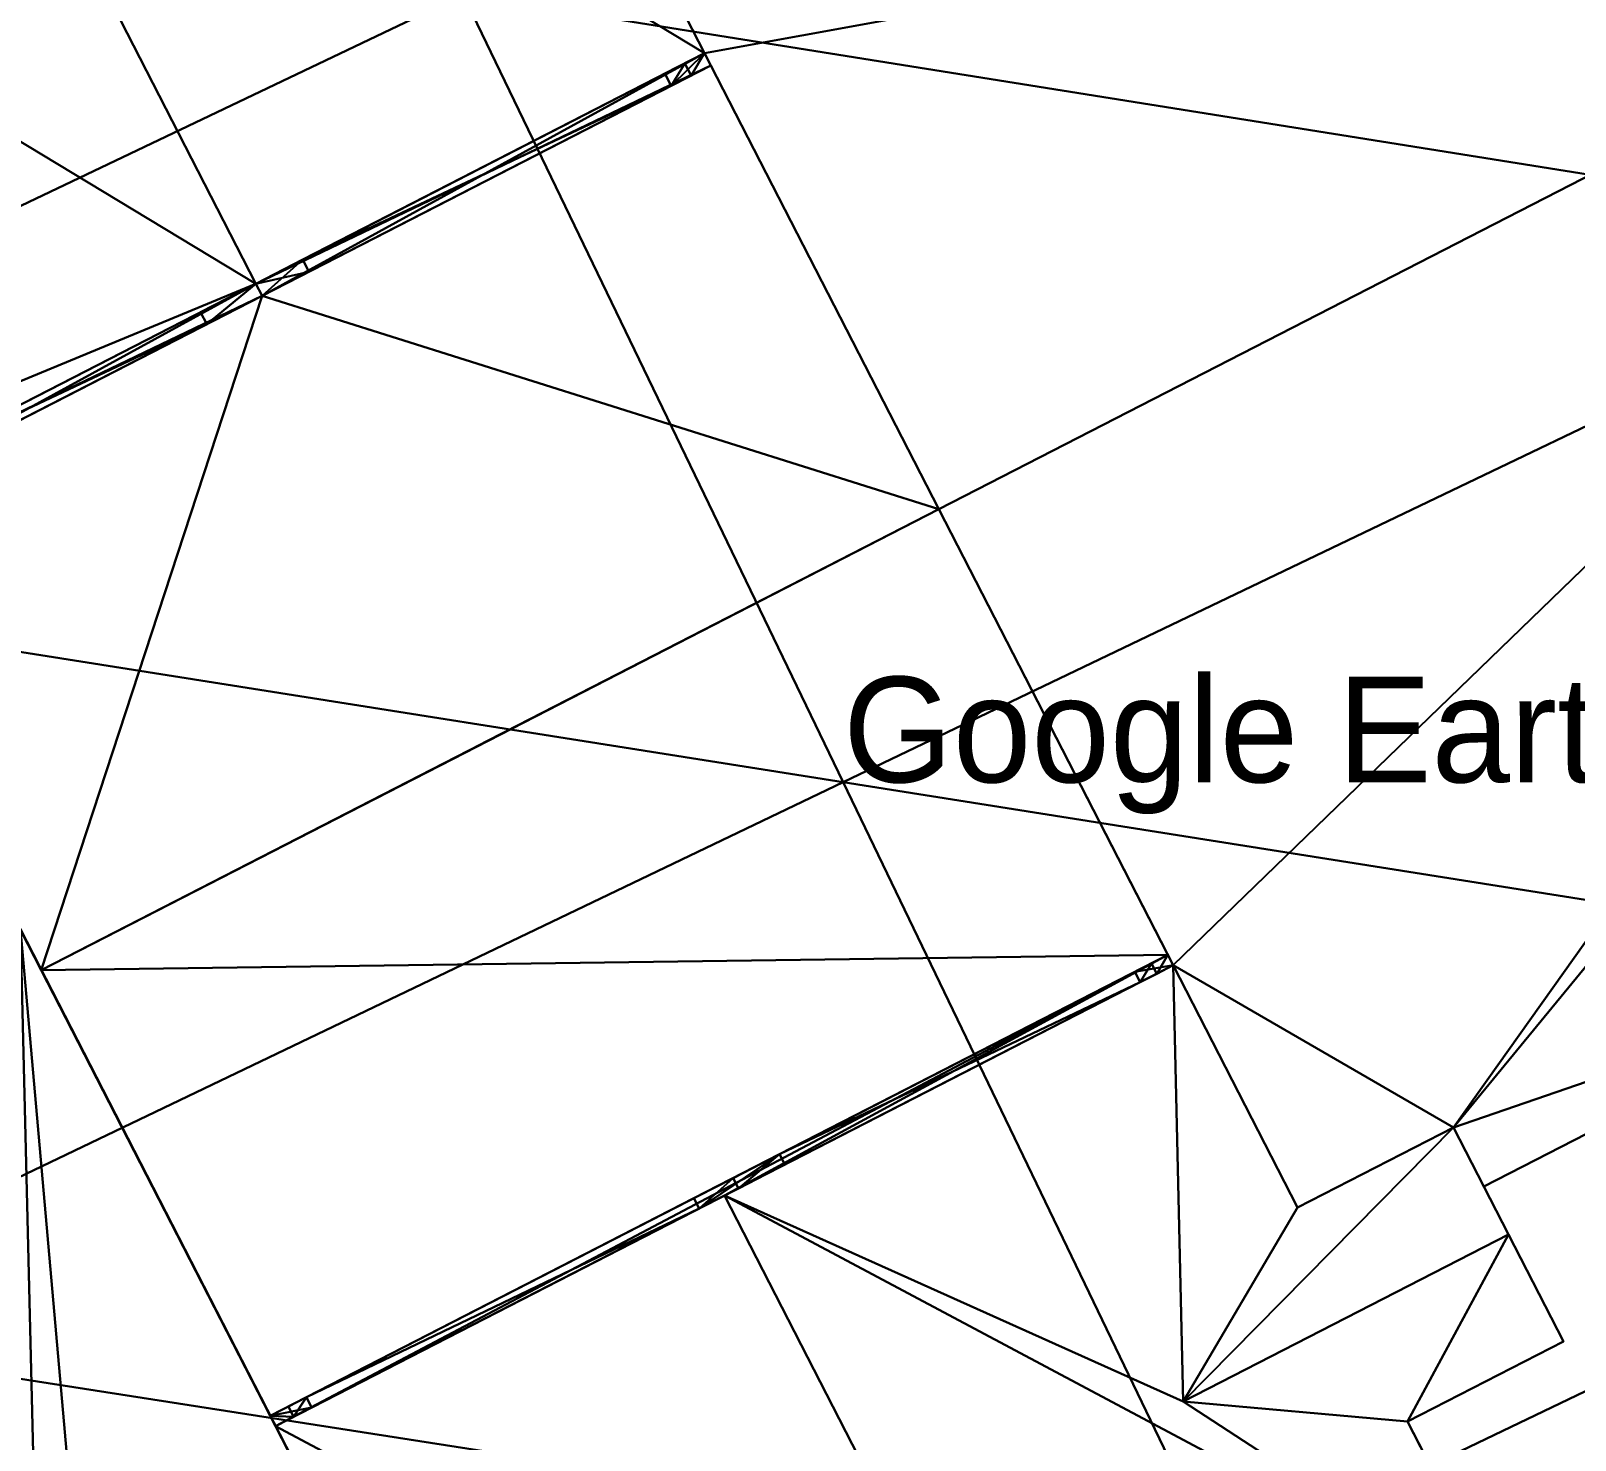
# Model space of a CAD drawing. Extents: x -73 to 71, y -63 to 63.
# Drawn here: x -7.7 to 6.94, y -6.23 to 7.12 of the extents above; entities that cross this region are included whole.
import ezdxf

# ---------------------------------------------------------------- set-up
doc = ezdxf.new("R2010")
doc.units = 0
doc.header["$MEASUREMENT"] = 0
doc.layers.get('0').update_dxf_attribs({"color": 13, "linetype": 'CONTINUOUS'})
doc.layers.add('GOOGLE_EARTH_TERRAIN', color=144, linetype='CONTINUOUS')

# ---------------------------------------------------------------- blocks, each defined once
blk = doc.blocks.new('CHURCH')
at = {"color": 251}
mesh = blk.add_polyface(dxfattribs=at)
corners = [(21.82, 17.933, 11.93), (17.04, 18.327, 7.88), (17.04, 17.933, 7.88), (17.04, 25.685, 7.88), (21.82, 25.685, 11.93)]
mesh.append_faces([[corners[k] for k in face] for face in [(0, 1, 2), (3, 0, 4)]], dxfattribs={"vtx0": -1, "color": 251})
mesh.append_faces([[corners[k] for k in face] for face in [(1, 0, 3)]], dxfattribs={"vtx0": -1, "vtx1": -1, "color": 251})
mesh = blk.add_polyface(dxfattribs=at)
corners = [(26.6, 17.933, 7.88), (21.82, 25.685, 11.93), (21.82, 17.933, 11.93), (26.6, 25.685, 7.88)]
mesh.append_faces([[corners[k] for k in face] for face in [(0, 1, 2), (1, 0, 3)]], dxfattribs={"vtx0": -1, "color": 251})
at = {"color": 253}
mesh = blk.add_polyface(dxfattribs=at)
corners = [(26.6, 24.694), (26.6, 21.144, 5.44), (26.6, 21.144), (26.6, 25.685), (26.6, 25.304, 5.44), (26.6, 25.304), (26.6, 20.603, 5.851), (26.6, 25.685, 7.88), (26.6, 17.933, 7.88), (26.6, 24.694, 5.44), (26.6, 24.694, 2.37)]
mesh.append_faces([[corners[k] for k in face] for face in [(0, 1, 2), (3, 4, 5), (6, 7, 8), (9, 0, 10)]], dxfattribs={"vtx0": -1, "color": 253})
mesh.append_faces([[corners[k] for k in face] for face in [(7, 4, 3)]], dxfattribs={"vtx0": -1, "vtx1": -1, "color": 253})
mesh.append_faces([[corners[k] for k in face] for face in [(7, 1, 9), (9, 1, 0)]], dxfattribs={"vtx0": -1, "vtx1": -1, "vtx2": -1, "color": 253})
mesh.append_faces([[corners[k] for k in face] for face in [(7, 6, 1), (7, 9, 4)]], dxfattribs={"vtx0": -1, "vtx2": -1, "color": 253})
at = {"color": 8}
mesh = blk.add_polyface(dxfattribs=at)
corners = [(42.61, 13.075, 11.572), (26.6, 17.933, 7.88), (26.6, 13.075, 11.572), (26.6, 20.603, 5.851), (28.219, 20.603, 5.851), (28.219, 21.144, 5.44), (33.25, 18.355, 7.56), (32.64, 21.144, 5.44), (37.93, 18.355, 7.56), (42.61, 18.355, 7.56), (42.61, 13.304, 11.398), (33.25, 21.144, 5.44)]
mesh.append_faces([[corners[k] for k in face] for face in [(0, 1, 2), (9, 0, 10)]], dxfattribs={"vtx0": -1, "color": 8})
mesh.append_faces([[corners[k] for k in face] for face in [(1, 0, 3), (3, 0, 4), (4, 0, 5), (5, 6, 7), (6, 0, 8), (8, 0, 9)]], dxfattribs={"vtx0": -1, "vtx1": -1, "color": 8})
mesh.append_faces([[corners[k] for k in face] for face in [(5, 0, 6)]], dxfattribs={"vtx0": -1, "vtx1": -1, "vtx2": -1, "color": 8})
mesh.append_faces([[corners[k] for k in face] for face in [(11, 7, 6)]], dxfattribs={"vtx1": -1, "color": 8})
at = {"color": 252}
mesh = blk.add_polyface(dxfattribs=at)
corners = [(17.04, 17.803, 17.61), (17.04, 13.075, 11.239), (17.04, 13.075, 17.61), (17.04, 13.51, 11.572), (17.04, 17.933, 8.181), (17.04, 17.933, 17.61)]
mesh.append_faces([[corners[k] for k in face] for face in [(0, 1, 2), (4, 0, 5)]], dxfattribs={"vtx0": -1, "color": 252})
mesh.append_faces([[corners[k] for k in face] for face in [(1, 0, 3), (3, 0, 4)]], dxfattribs={"vtx0": -1, "vtx1": -1, "color": 252})
at = {"color": 8}
mesh = blk.add_polyface(dxfattribs=at)
corners = [(21.82, 17.803, 17.61), (17.04, 17.933, 17.61), (17.04, 17.803, 17.61), (21.82, 17.933, 17.61)]
mesh.append_faces([[corners[k] for k in face] for face in [(0, 1, 2), (1, 0, 3)]], dxfattribs={"vtx0": -1, "color": 8})
at = {"color": 252}
mesh = blk.add_polyface(dxfattribs=at)
corners = [(17.04, 17.933, 8.181), (21.82, 17.933, 11.93), (17.04, 17.933, 7.88), (17.04, 17.933, 17.61), (21.82, 17.933, 17.61)]
mesh.append_faces([[corners[k] for k in face] for face in [(0, 1, 2), (1, 3, 4)]], dxfattribs={"vtx0": -1, "color": 252})
mesh.append_faces([[corners[k] for k in face] for face in [(1, 0, 3)]], dxfattribs={"vtx0": -1, "vtx2": -1, "color": 252})
at = {"color": 8}
mesh = blk.add_polyface(dxfattribs=at)
corners = [(17.04, 17.803, 17.781), (21.82, 17.933, 17.61), (17.04, 17.933, 17.61), (21.82, 17.803, 17.781)]
mesh.append_faces([[corners[k] for k in face] for face in [(0, 1, 2), (1, 0, 3)]], dxfattribs={"vtx0": -1, "color": 8})
mesh = blk.add_polyface(dxfattribs=at)
corners = [(17.04, 17.933, 18.256), (21.82, 17.933, 17.61), (17.04, 17.933, 17.61), (21.82, 17.933, 18.256), (17.393, 17.933, 18.256), (21.232, 17.933, 18.256)]
mesh.append_faces([[corners[k] for k in face] for face in [(0, 1, 2), (3, 4, 5)]], dxfattribs={"vtx0": -1, "color": 8})
mesh.append_faces([[corners[k] for k in face] for face in [(1, 0, 3)]], dxfattribs={"vtx0": -1, "vtx1": -1, "color": 8})
mesh.append_faces([[corners[k] for k in face] for face in [(3, 0, 4)]], dxfattribs={"vtx0": -1, "vtx2": -1, "color": 8})
mesh = blk.add_polyface(dxfattribs=at)
corners = [(17.393, 17.933, 18.256), (21.232, 17.803, 18.256), (17.393, 17.803, 18.256), (21.232, 17.933, 18.256)]
mesh.append_faces([[corners[k] for k in face] for face in [(0, 1, 2), (1, 0, 3)]], dxfattribs={"vtx0": -1, "color": 8})
at = {"color": 253}
mesh = blk.add_polyface(dxfattribs=at)
corners = [(21.82, 17.933, 19.846), (21.82, 17.933, 18.256), (21.232, 17.933, 18.256), (22.319, 17.933, 18.256)]
mesh.append_faces([[corners[k] for k in face] for face in [(0, 1, 2), (1, 0, 3)]], dxfattribs={"vtx0": -1, "color": 253})
mesh = blk.add_polyface(dxfattribs=at)
corners = [(21.82, 17.933, 19.846), (21.232, 17.803, 18.256), (21.82, 17.803, 19.846), (21.232, 17.933, 18.256)]
mesh.append_faces([[corners[k] for k in face] for face in [(0, 1, 2), (1, 0, 3)]], dxfattribs={"vtx0": -1, "color": 253})
mesh = blk.add_polyface()
corners = [(21.82, 17.933, 18.256), (21.232, 17.803, 18.256), (21.232, 17.933, 18.256), (21.82, 17.803, 18.256)]
mesh.append_faces([[corners[k] for k in face] for face in [(0, 1, 2), (1, 0, 3)]], dxfattribs={"vtx0": -1})
mesh = blk.add_polyface()
corners = [(21.82, 17.933, 17.61), (21.82, 17.803, 17.61), (21.82, 17.803, 17.781)]
mesh.append_faces([[corners[k] for k in face] for face in [(0, 1, 2)]])
at = {"color": 8}
mesh = blk.add_polyface(dxfattribs=at)
corners = [(26.6, 17.803, 17.61), (21.82, 17.933, 17.61), (21.82, 17.803, 17.61), (26.6, 17.933, 17.61)]
mesh.append_faces([[corners[k] for k in face] for face in [(0, 1, 2), (1, 0, 3)]], dxfattribs={"vtx0": -1, "color": 8})
mesh = blk.add_polyface(dxfattribs=at)
corners = [(21.82, 17.933, 18.256), (26.6, 17.933, 17.61), (21.82, 17.933, 17.61), (26.6, 17.933, 18.256), (22.319, 17.933, 18.256), (26.177, 17.933, 18.256)]
mesh.append_faces([[corners[k] for k in face] for face in [(0, 1, 2), (3, 4, 5)]], dxfattribs={"vtx0": -1, "color": 8})
mesh.append_faces([[corners[k] for k in face] for face in [(1, 0, 3)]], dxfattribs={"vtx0": -1, "vtx1": -1, "color": 8})
mesh.append_faces([[corners[k] for k in face] for face in [(3, 0, 4)]], dxfattribs={"vtx0": -1, "vtx2": -1, "color": 8})
at = {"color": 252}
mesh = blk.add_polyface(dxfattribs=at)
corners = [(21.82, 17.933, 11.93), (26.6, 17.933, 17.61), (26.6, 17.933, 7.88), (21.82, 17.933, 17.61)]
mesh.append_faces([[corners[k] for k in face] for face in [(0, 1, 2), (1, 0, 3)]], dxfattribs={"vtx0": -1, "color": 252})
mesh = blk.add_polyface()
corners = [(21.82, 17.803, 18.256), (21.82, 17.933, 17.61), (21.82, 17.803, 17.781), (21.82, 17.933, 18.256)]
mesh.append_faces([[corners[k] for k in face] for face in [(0, 1, 2), (1, 0, 3)]], dxfattribs={"vtx0": -1})
at = {"color": 8}
mesh = blk.add_polyface(dxfattribs=at)
corners = [(21.82, 17.803, 17.781), (26.6, 17.933, 17.61), (21.82, 17.933, 17.61), (26.6, 17.803, 17.781)]
mesh.append_faces([[corners[k] for k in face] for face in [(0, 1, 2), (1, 0, 3)]], dxfattribs={"vtx0": -1, "color": 8})
mesh = blk.add_polyface()
corners = [(21.82, 17.933, 18.256), (22.319, 17.803, 18.256), (21.82, 17.803, 18.256), (22.319, 17.933, 18.256)]
mesh.append_faces([[corners[k] for k in face] for face in [(0, 1, 2), (1, 0, 3)]], dxfattribs={"vtx0": -1})
at = {"color": 253}
mesh = blk.add_polyface(dxfattribs=at)
corners = [(22.319, 17.933, 18.256), (21.82, 17.803, 19.846), (22.319, 17.803, 18.256), (21.82, 17.933, 19.846)]
mesh.append_faces([[corners[k] for k in face] for face in [(0, 1, 2), (1, 0, 3)]], dxfattribs={"vtx0": -1, "color": 253})
at = {"color": 8}
mesh = blk.add_polyface(dxfattribs=at)
corners = [(22.319, 17.933, 18.256), (26.177, 17.803, 18.256), (22.319, 17.803, 18.256), (26.177, 17.933, 18.256)]
mesh.append_faces([[corners[k] for k in face] for face in [(0, 1, 2), (1, 0, 3)]], dxfattribs={"vtx0": -1, "color": 8})
at = {"color": 253}
mesh = blk.add_polyface(dxfattribs=at)
corners = [(26.389, 17.933, 19.476), (26.177, 17.803, 18.256), (26.389, 17.803, 19.476), (26.177, 17.933, 18.256)]
mesh.append_faces([[corners[k] for k in face] for face in [(0, 1, 2), (1, 0, 3)]], dxfattribs={"vtx0": -1, "color": 253})
mesh = blk.add_polyface(dxfattribs=at)
corners = [(26.389, 17.933, 19.476), (26.6, 17.933, 18.256), (26.177, 17.933, 18.256)]
mesh.append_faces([[corners[k] for k in face] for face in [(0, 1, 2)]], dxfattribs={"color": 253})
mesh = blk.add_polyface()
corners = [(26.6, 17.933, 18.256), (26.177, 17.803, 18.256), (26.177, 17.933, 18.256), (26.6, 17.803, 18.256)]
mesh.append_faces([[corners[k] for k in face] for face in [(0, 1, 2), (1, 0, 3)]], dxfattribs={"vtx0": -1})
mesh = blk.add_polyface(dxfattribs=at)
corners = [(26.6, 17.933, 18.256), (26.389, 17.803, 19.476), (26.6, 17.803, 18.256), (26.389, 17.933, 19.476)]
mesh.append_faces([[corners[k] for k in face] for face in [(0, 1, 2), (1, 0, 3)]], dxfattribs={"vtx0": -1, "color": 253})
at = {"color": 252}
mesh = blk.add_polyface(dxfattribs=at)
corners = [(26.6, 17.933, 7.88), (26.6, 13.075, 17.61), (26.6, 13.075, 11.572), (26.6, 17.803, 17.61), (26.6, 17.933, 17.61)]
mesh.append_faces([[corners[k] for k in face] for face in [(0, 1, 2), (3, 0, 4)]], dxfattribs={"vtx0": -1, "color": 252})
mesh.append_faces([[corners[k] for k in face] for face in [(1, 0, 3)]], dxfattribs={"vtx0": -1, "vtx1": -1, "color": 252})
at = {"color": 8}
mesh = blk.add_polyface(dxfattribs=at)
corners = [(26.6, 17.933, 18.256), (26.6, 17.803, 17.781), (26.6, 17.803, 18.256), (26.6, 17.933, 17.61)]
mesh.append_faces([[corners[k] for k in face] for face in [(0, 1, 2), (1, 0, 3)]], dxfattribs={"vtx0": -1, "color": 8})
at = {"color": 253}
mesh = blk.add_polyface(dxfattribs=at)
corners = [(26.6, 17.933, 17.61), (26.6, 17.803, 17.781), (26.6, 17.803, 17.61)]
mesh.append_faces([[corners[k] for k in face] for face in [(0, 1, 2)]], dxfattribs={"color": 253})
mesh = blk.add_polyface(dxfattribs=at)
corners = [(17.04, 8.326, 17.754), (17.04, 13.075, 17.61), (17.04, 8.216, 17.61), (17.04, 13.075, 23.986), (17.04, 17.803, 17.781), (17.04, 17.803, 17.61)]
mesh.append_faces([[corners[k] for k in face] for face in [(0, 1, 2), (1, 4, 5)]], dxfattribs={"vtx0": -1, "color": 253})
mesh.append_faces([[corners[k] for k in face] for face in [(1, 0, 3), (1, 3, 4)]], dxfattribs={"vtx0": -1, "vtx2": -1, "color": 253})
at = {"color": 8}
mesh = blk.add_polyface(dxfattribs=at)
corners = [(17.04, 13.075, 23.986), (21.82, 17.803, 17.781), (17.04, 17.803, 17.781), (26.6, 13.075, 23.986), (26.6, 17.803, 17.781), (21.418, 13.075, 23.986), (22.245, 13.075, 23.986)]
mesh.append_faces([[corners[k] for k in face] for face in [(0, 1, 2), (1, 3, 4), (3, 5, 6)]], dxfattribs={"vtx0": -1, "color": 8})
mesh.append_faces([[corners[k] for k in face] for face in [(3, 1, 0)]], dxfattribs={"vtx0": -1, "vtx1": -1, "vtx2": -1, "color": 8})
mesh.append_faces([[corners[k] for k in face] for face in [(3, 0, 5)]], dxfattribs={"vtx0": -1, "vtx2": -1, "color": 8})
mesh = blk.add_polyface(dxfattribs=at)
corners = [(17.04, 17.803, 18.256), (21.82, 17.803, 17.781), (17.04, 17.803, 17.781), (21.82, 17.803, 18.256), (17.393, 17.803, 18.256), (21.232, 17.803, 18.256)]
mesh.append_faces([[corners[k] for k in face] for face in [(0, 1, 2), (3, 4, 5)]], dxfattribs={"vtx0": -1, "color": 8})
mesh.append_faces([[corners[k] for k in face] for face in [(1, 0, 3)]], dxfattribs={"vtx0": -1, "vtx1": -1, "color": 8})
mesh.append_faces([[corners[k] for k in face] for face in [(3, 0, 4)]], dxfattribs={"vtx0": -1, "vtx2": -1, "color": 8})
mesh = blk.add_polyface(dxfattribs=at)
corners = [(17.04, 17.803, 17.781), (21.82, 17.803, 17.61), (17.04, 17.803, 17.61), (21.82, 17.803, 17.781)]
mesh.append_faces([[corners[k] for k in face] for face in [(0, 1, 2), (1, 0, 3)]], dxfattribs={"vtx0": -1, "color": 8})
at = {"color": 253}
mesh = blk.add_polyface(dxfattribs=at)
corners = [(21.82, 17.803, 19.846), (21.82, 17.803, 18.256), (22.319, 17.803, 18.256), (21.232, 17.803, 18.256)]
mesh.append_faces([[corners[k] for k in face] for face in [(0, 1, 2), (1, 0, 3)]], dxfattribs={"vtx0": -1, "color": 253})
at = {"color": 8}
mesh = blk.add_polyface(dxfattribs=at)
corners = [(21.82, 17.803, 17.781), (26.6, 17.803, 17.61), (21.82, 17.803, 17.61), (26.6, 17.803, 17.781)]
mesh.append_faces([[corners[k] for k in face] for face in [(0, 1, 2), (1, 0, 3)]], dxfattribs={"vtx0": -1, "color": 8})
mesh = blk.add_polyface(dxfattribs=at)
corners = [(21.82, 17.803, 17.781), (26.6, 17.803, 18.256), (26.6, 17.803, 17.781), (21.82, 17.803, 18.256), (22.319, 17.803, 18.256), (26.177, 17.803, 18.256)]
mesh.append_faces([[corners[k] for k in face] for face in [(0, 1, 2), (1, 4, 5)]], dxfattribs={"vtx0": -1, "color": 8})
mesh.append_faces([[corners[k] for k in face] for face in [(1, 0, 3), (1, 3, 4)]], dxfattribs={"vtx0": -1, "vtx2": -1, "color": 8})
at = {"color": 253}
mesh = blk.add_polyface(dxfattribs=at)
corners = [(26.389, 17.803, 19.476), (26.177, 17.803, 18.256), (26.6, 17.803, 18.256)]
mesh.append_faces([[corners[k] for k in face] for face in [(0, 1, 2)]], dxfattribs={"color": 253})
mesh = blk.add_polyface(dxfattribs=at)
corners = [(26.6, 13.075, 17.61), (26.6, 8.326, 17.754), (26.6, 8.216, 17.61), (26.6, 13.075, 23.986), (26.6, 17.803, 17.61), (26.6, 17.803, 17.781)]
mesh.append_faces([[corners[k] for k in face] for face in [(0, 1, 2), (3, 4, 5)]], dxfattribs={"vtx0": -1, "color": 253})
mesh.append_faces([[corners[k] for k in face] for face in [(1, 0, 3)]], dxfattribs={"vtx0": -1, "vtx1": -1, "color": 253})
mesh.append_faces([[corners[k] for k in face] for face in [(3, 0, 4)]], dxfattribs={"vtx0": -1, "vtx2": -1, "color": 253})
at = {"color": 251}
mesh = blk.add_polyface(dxfattribs=at)
corners = [(1.6, 5.51, 5.44), (0.99, 9.364, 8.394), (0.99, 5.51, 5.44), (0.99, 13.51, 11.572), (17.04, 13.51, 11.572), (4.64, 5.51, 5.44), (5.25, 5.51, 5.44), (9.015, 5.51, 5.44), (9.625, 5.51, 5.44), (13.175, 5.51, 5.44), (13.785, 5.51, 5.44), (17.04, 5.51, 5.44), (17.04, 13.075, 11.239), (17.04, 8.693, 7.88)]
mesh.append_faces([[corners[k] for k in face] for face in [(0, 1, 2), (12, 11, 13)]], dxfattribs={"vtx0": -1, "color": 251})
mesh.append_faces([[corners[k] for k in face] for face in [(1, 0, 3), (3, 0, 4), (4, 11, 12)]], dxfattribs={"vtx0": -1, "vtx1": -1, "color": 251})
mesh.append_faces([[corners[k] for k in face] for face in [(4, 0, 5), (4, 5, 6), (4, 6, 7), (4, 7, 8), (4, 8, 9), (4, 9, 10), (4, 10, 11)]], dxfattribs={"vtx0": -1, "vtx2": -1, "color": 251})
at = {"color": 252}
mesh = blk.add_polyface(dxfattribs=at)
corners = [(26.6, 8.326, 17.754), (17.04, 13.075, 23.986), (17.04, 8.326, 17.754), (26.6, 13.075, 23.986), (22.245, 13.075, 23.986), (21.418, 13.075, 23.986)]
mesh.append_faces([[corners[k] for k in face] for face in [(0, 1, 2), (1, 4, 5)]], dxfattribs={"vtx0": -1, "color": 252})
mesh.append_faces([[corners[k] for k in face] for face in [(1, 0, 3), (1, 3, 4)]], dxfattribs={"vtx0": -1, "vtx2": -1, "color": 252})
mesh = blk.add_polyface(dxfattribs=at)
corners = [(17.04, 13.075, 17.61), (17.04, 8.216, 7.88), (17.04, 8.216, 17.61), (17.04, 8.693, 7.88), (17.04, 13.075, 11.239)]
mesh.append_faces([[corners[k] for k in face] for face in [(0, 1, 2), (3, 0, 4)]], dxfattribs={"vtx0": -1, "color": 252})
mesh.append_faces([[corners[k] for k in face] for face in [(1, 0, 3)]], dxfattribs={"vtx0": -1, "vtx1": -1, "color": 252})
at = {"color": 254}
mesh = blk.add_polyface(dxfattribs=at)
corners = [(21.418, 13.075, 24.716), (22.245, 13.075, 23.986), (21.418, 13.075, 23.986), (22.245, 13.075, 24.412), (21.955, 13.075, 24.53), (22.159, 13.075, 24.481), (21.955, 13.075, 24.68), (21.688, 13.075, 24.716), (21.849, 13.075, 24.771), (21.688, 13.075, 25.826), (21.849, 13.075, 25.761), (21.931, 13.075, 25.91), (21.638, 13.075, 25.934), (21.981, 13.075, 25.91), (21.638, 13.075, 26.114), (21.832, 13.075, 26.015), (21.688, 13.075, 26.114), (21.832, 13.075, 26.115), (21.757, 13.075, 26.416), (22.08, 13.075, 25.861), (22.15, 13.075, 25.741), (22.08, 13.075, 25.741), (22.15, 13.075, 25.861), (22.022, 13.075, 26.015)]
mesh.append_faces([[corners[k] for k in face] for face in [(0, 1, 2), (3, 4, 5), (17, 16, 18), (19, 20, 21)]], dxfattribs={"vtx0": -1, "color": 254})
mesh.append_faces([[corners[k] for k in face] for face in [(1, 0, 3), (4, 0, 6), (6, 7, 8), (8, 9, 10), (10, 9, 11), (11, 12, 13), (14, 15, 12), (15, 16, 17), (20, 19, 22), (22, 13, 23), (23, 12, 15)]], dxfattribs={"vtx0": -1, "vtx1": -1, "color": 254})
mesh.append_faces([[corners[k] for k in face] for face in [(3, 0, 4), (23, 13, 12)]], dxfattribs={"vtx0": -1, "vtx1": -1, "vtx2": -1, "color": 254})
mesh.append_faces([[corners[k] for k in face] for face in [(6, 0, 7), (8, 7, 9), (11, 9, 12), (15, 14, 16), (22, 19, 13)]], dxfattribs={"vtx0": -1, "vtx2": -1, "color": 254})
at = {"color": 252}
mesh = blk.add_polyface(dxfattribs=at)
corners = [(26.6, 13.075, 11.572), (26.6, 8.216, 17.61), (26.6, 8.216, 7.88), (26.6, 13.075, 17.61)]
mesh.append_faces([[corners[k] for k in face] for face in [(0, 1, 2), (1, 0, 3)]], dxfattribs={"vtx0": -1, "color": 252})
at = {"color": 8}
mesh = blk.add_polyface(dxfattribs=at)
corners = [(28.26, 5.635, 5.919), (26.6, 8.216, 7.88), (26.6, 5.635, 5.919), (32.64, 5.005, 5.44), (28.26, 5.005, 5.44), (42.61, 13.075, 11.572), (26.6, 13.075, 11.572), (33.25, 7.795, 7.56), (33.25, 5.005, 5.44), (37.93, 7.795, 7.56), (42.61, 7.795, 7.56), (42.61, 12.873, 11.419)]
mesh.append_faces([[corners[k] for k in face] for face in [(0, 1, 2), (3, 0, 4), (1, 5, 6), (7, 3, 8), (5, 10, 11)]], dxfattribs={"vtx0": -1, "color": 8})
mesh.append_faces([[corners[k] for k in face] for face in [(5, 1, 0), (5, 0, 7), (7, 0, 3)]], dxfattribs={"vtx0": -1, "vtx1": -1, "vtx2": -1, "color": 8})
mesh.append_faces([[corners[k] for k in face] for face in [(5, 7, 9), (5, 9, 10)]], dxfattribs={"vtx0": -1, "vtx2": -1, "color": 8})
at = {"color": 253}
mesh = blk.add_polyface(dxfattribs=at)
corners = [(17.04, 1.335, 7.88), (17.04, 1.863, 5.44), (17.04, 1.335), (17.04, 8.216, 7.88), (17.04, 2.473, 5.44), (17.04, 5.51, 5.44), (17.04, 2.473, 2.37), (17.04, 2.473), (17.04, 8.693, 7.88), (17.04, 5.51), (17.04, 1.863)]
mesh.append_faces([[corners[k] for k in face] for face in [(5, 3, 8)]], dxfattribs={"vtx0": -1, "color": 253})
mesh.append_faces([[corners[k] for k in face] for face in [(0, 1, 2), (1, 3, 4), (4, 5, 6), (6, 5, 7)]], dxfattribs={"vtx0": -1, "vtx1": -1, "color": 253})
mesh.append_faces([[corners[k] for k in face] for face in [(4, 3, 5)]], dxfattribs={"vtx0": -1, "vtx1": -1, "vtx2": -1, "color": 253})
mesh.append_faces([[corners[k] for k in face] for face in [(1, 0, 3)]], dxfattribs={"vtx0": -1, "vtx2": -1, "color": 253})
mesh.append_faces([[corners[k] for k in face] for face in [(9, 7, 5), (10, 2, 1)]], dxfattribs={"vtx1": -1, "color": 253})
at = {"color": 9}
mesh = blk.add_polyface(dxfattribs=at)
corners = [(17.232, 8.216, 19.476), (17.04, 8.326, 18.256), (17.04, 8.216, 18.256), (17.232, 8.326, 19.476)]
mesh.append_faces([[corners[k] for k in face] for face in [(0, 1, 2), (1, 0, 3)]], dxfattribs={"vtx0": -1, "color": 9})
mesh = blk.add_polyface(dxfattribs=at)
corners = [(17.232, 8.326, 19.476), (17.424, 8.326, 18.256), (17.04, 8.326, 18.256)]
mesh.append_faces([[corners[k] for k in face] for face in [(0, 1, 2)]], dxfattribs={"color": 9})
at = {"color": 252}
mesh = blk.add_polyface(dxfattribs=at)
corners = [(17.04, 8.326, 18.256), (17.04, 8.216, 17.61), (17.04, 8.216, 18.256), (17.04, 8.326, 17.754)]
mesh.append_faces([[corners[k] for k in face] for face in [(0, 1, 2), (1, 0, 3)]], dxfattribs={"vtx0": -1, "color": 252})
mesh = blk.add_polyface()
corners = [(17.424, 8.216, 18.256), (17.04, 8.326, 18.256), (17.04, 8.216, 18.256), (17.424, 8.326, 18.256)]
mesh.append_faces([[corners[k] for k in face] for face in [(0, 1, 2), (1, 0, 3)]], dxfattribs={"vtx0": -1})
mesh = blk.add_polyface(dxfattribs=at)
corners = [(26.6, 8.326, 17.754), (21.82, 8.216, 17.61), (26.6, 8.216, 17.61), (17.04, 8.216, 17.61), (17.04, 8.326, 17.754)]
mesh.append_faces([[corners[k] for k in face] for face in [(0, 1, 2), (3, 0, 4)]], dxfattribs={"vtx0": -1, "color": 252})
mesh.append_faces([[corners[k] for k in face] for face in [(1, 0, 3)]], dxfattribs={"vtx0": -1, "vtx1": -1, "color": 252})
mesh = blk.add_polyface(dxfattribs=at)
corners = [(17.04, 8.326, 18.256), (26.6, 8.326, 17.754), (17.04, 8.326, 17.754), (21.552, 8.326, 18.256), (17.424, 8.326, 18.256), (26.6, 8.326, 18.256), (22.465, 8.326, 18.256), (26.25, 8.326, 18.256)]
mesh.append_faces([[corners[k] for k in face] for face in [(0, 1, 2), (3, 0, 4), (5, 6, 7)]], dxfattribs={"vtx0": -1, "color": 252})
mesh.append_faces([[corners[k] for k in face] for face in [(1, 0, 3)]], dxfattribs={"vtx0": -1, "vtx1": -1, "vtx2": -1, "color": 252})
mesh.append_faces([[corners[k] for k in face] for face in [(3, 5, 1), (5, 3, 6)]], dxfattribs={"vtx0": -1, "vtx2": -1, "color": 252})
mesh = blk.add_polyface(dxfattribs=at)
corners = [(21.82, 8.216, 11.93), (17.04, 8.216, 17.61), (17.04, 8.216, 7.88), (21.82, 8.216, 17.61)]
mesh.append_faces([[corners[k] for k in face] for face in [(0, 1, 2), (1, 0, 3)]], dxfattribs={"vtx0": -1, "color": 252})
at = {"color": 251}
mesh = blk.add_polyface(dxfattribs=at)
corners = [(21.82, 1.335, 11.93), (17.04, 8.216, 7.88), (17.04, 1.335, 7.88), (21.82, 8.216, 11.93)]
mesh.append_faces([[corners[k] for k in face] for face in [(0, 1, 2), (1, 0, 3)]], dxfattribs={"vtx0": -1, "color": 251})
at = {"color": 252}
mesh = blk.add_polyface(dxfattribs=at)
corners = [(26.6, 8.216, 18.256), (21.82, 8.216, 17.61), (26.6, 8.216, 17.61), (17.04, 8.216, 17.61), (21.552, 8.216, 18.256), (17.04, 8.216, 18.256), (26.25, 8.216, 18.256), (22.465, 8.216, 18.256), (17.424, 8.216, 18.256)]
mesh.append_faces([[corners[k] for k in face] for face in [(0, 1, 2), (4, 6, 7), (5, 4, 8)]], dxfattribs={"vtx0": -1, "color": 252})
mesh.append_faces([[corners[k] for k in face] for face in [(1, 0, 3), (3, 4, 5)]], dxfattribs={"vtx0": -1, "vtx1": -1, "color": 252})
mesh.append_faces([[corners[k] for k in face] for face in [(3, 0, 4)]], dxfattribs={"vtx0": -1, "vtx1": -1, "vtx2": -1, "color": 252})
mesh.append_faces([[corners[k] for k in face] for face in [(4, 0, 6)]], dxfattribs={"vtx0": -1, "vtx2": -1, "color": 252})
at = {"color": 9}
mesh = blk.add_polyface(dxfattribs=at)
corners = [(17.232, 8.216, 19.476), (17.04, 8.216, 18.256), (17.424, 8.216, 18.256)]
mesh.append_faces([[corners[k] for k in face] for face in [(0, 1, 2)]], dxfattribs={"color": 9})
mesh = blk.add_polyface(dxfattribs=at)
corners = [(17.424, 8.326, 18.256), (17.232, 8.216, 19.476), (17.424, 8.216, 18.256), (17.232, 8.326, 19.476)]
mesh.append_faces([[corners[k] for k in face] for face in [(0, 1, 2), (1, 0, 3)]], dxfattribs={"vtx0": -1, "color": 9})
at = {"color": 252}
mesh = blk.add_polyface(dxfattribs=at)
corners = [(21.552, 8.216, 18.256), (17.424, 8.326, 18.256), (17.424, 8.216, 18.256), (21.552, 8.326, 18.256)]
mesh.append_faces([[corners[k] for k in face] for face in [(0, 1, 2), (1, 0, 3)]], dxfattribs={"vtx0": -1, "color": 252})
mesh = blk.add_polyface()
corners = [(22.465, 8.326, 18.256), (21.552, 8.216, 18.256), (21.552, 8.326, 18.256), (22.465, 8.216, 18.256)]
mesh.append_faces([[corners[k] for k in face] for face in [(0, 1, 2), (1, 0, 3)]], dxfattribs={"vtx0": -1})
mesh = blk.add_polyface(dxfattribs=at)
corners = [(21.97, 8.326, 19.846), (21.552, 8.216, 18.256), (21.97, 8.216, 19.846), (21.552, 8.326, 18.256)]
mesh.append_faces([[corners[k] for k in face] for face in [(0, 1, 2), (1, 0, 3)]], dxfattribs={"vtx0": -1, "color": 252})
mesh = blk.add_polyface(dxfattribs=at)
corners = [(21.97, 8.326, 19.846), (22.465, 8.326, 18.256), (21.552, 8.326, 18.256)]
mesh.append_faces([[corners[k] for k in face] for face in [(0, 1, 2)]], dxfattribs={"color": 252})
mesh = blk.add_polyface(dxfattribs=at)
corners = [(21.97, 8.216, 19.846), (21.552, 8.216, 18.256), (22.465, 8.216, 18.256)]
mesh.append_faces([[corners[k] for k in face] for face in [(0, 1, 2)]], dxfattribs={"color": 252})
mesh = blk.add_polyface(dxfattribs=at)
corners = [(26.6, 8.216, 17.61), (21.82, 8.216, 11.93), (26.6, 8.216, 7.88), (21.82, 8.216, 17.61)]
mesh.append_faces([[corners[k] for k in face] for face in [(0, 1, 2), (1, 0, 3)]], dxfattribs={"vtx0": -1, "color": 252})
at = {"color": 251}
mesh = blk.add_polyface(dxfattribs=at)
corners = [(26.6, 1.335, 7.88), (21.82, 8.216, 11.93), (21.82, 1.335, 11.93), (24.794, 4.495, 9.41), (26.6, 3.355, 7.88), (26.6, 8.216, 7.88), (26.6, 5.635, 7.88)]
mesh.append_faces([[corners[k] for k in face] for face in [(0, 1, 2), (3, 0, 4), (5, 3, 6)]], dxfattribs={"vtx0": -1, "color": 251})
mesh.append_faces([[corners[k] for k in face] for face in [(1, 0, 3)]], dxfattribs={"vtx0": -1, "vtx1": -1, "vtx2": -1, "color": 251})
mesh.append_faces([[corners[k] for k in face] for face in [(3, 5, 1)]], dxfattribs={"vtx0": -1, "vtx2": -1, "color": 251})
at = {"color": 252}
mesh = blk.add_polyface(dxfattribs=at)
corners = [(22.465, 8.326, 18.256), (21.97, 8.216, 19.846), (22.465, 8.216, 18.256), (21.97, 8.326, 19.846)]
mesh.append_faces([[corners[k] for k in face] for face in [(0, 1, 2), (1, 0, 3)]], dxfattribs={"vtx0": -1, "color": 252})
mesh = blk.add_polyface(dxfattribs=at)
corners = [(26.25, 8.216, 18.256), (22.465, 8.326, 18.256), (22.465, 8.216, 18.256), (26.25, 8.326, 18.256)]
mesh.append_faces([[corners[k] for k in face] for face in [(0, 1, 2), (1, 0, 3)]], dxfattribs={"vtx0": -1, "color": 252})
at = {"color": 253}
mesh = blk.add_polyface(dxfattribs=at)
corners = [(26.425, 8.326, 19.476), (26.6, 8.326, 18.256), (26.25, 8.326, 18.256)]
mesh.append_faces([[corners[k] for k in face] for face in [(0, 1, 2)]], dxfattribs={"color": 253})
mesh = blk.add_polyface()
corners = [(26.6, 8.216, 18.256), (26.25, 8.326, 18.256), (26.25, 8.216, 18.256), (26.6, 8.326, 18.256)]
mesh.append_faces([[corners[k] for k in face] for face in [(0, 1, 2), (1, 0, 3)]], dxfattribs={"vtx0": -1})
mesh = blk.add_polyface(dxfattribs=at)
corners = [(26.425, 8.326, 19.476), (26.25, 8.216, 18.256), (26.425, 8.216, 19.476), (26.25, 8.326, 18.256)]
mesh.append_faces([[corners[k] for k in face] for face in [(0, 1, 2), (1, 0, 3)]], dxfattribs={"vtx0": -1, "color": 253})
mesh = blk.add_polyface(dxfattribs=at)
corners = [(26.425, 8.216, 19.476), (26.25, 8.216, 18.256), (26.6, 8.216, 18.256)]
mesh.append_faces([[corners[k] for k in face] for face in [(0, 1, 2)]], dxfattribs={"color": 253})
mesh = blk.add_polyface(dxfattribs=at)
corners = [(26.6, 8.326, 18.256), (26.425, 8.216, 19.476), (26.6, 8.216, 18.256), (26.425, 8.326, 19.476)]
mesh.append_faces([[corners[k] for k in face] for face in [(0, 1, 2), (1, 0, 3)]], dxfattribs={"vtx0": -1, "color": 253})
at = {"color": 252}
mesh = blk.add_polyface(dxfattribs=at)
corners = [(26.6, 8.326, 17.754), (26.6, 8.216, 18.256), (26.6, 8.216, 17.61), (26.6, 8.326, 18.256)]
mesh.append_faces([[corners[k] for k in face] for face in [(0, 1, 2), (1, 0, 3)]], dxfattribs={"vtx0": -1, "color": 252})
at = {"color": 253}
mesh = blk.add_polyface(dxfattribs=at)
corners = [(26.6, 8.216, 7.88), (26.6, 5.635, 7.88), (26.6, 5.635, 5.919)]
mesh.append_faces([[corners[k] for k in face] for face in [(0, 1, 2)]], dxfattribs={"color": 253})
at = {"color": 251}
mesh = blk.add_polyface(dxfattribs=at)
corners = [(24.794, 4.495, 9.41), (28.26, 5.635, 7.88), (26.6, 5.635, 7.88), (28.26, 4.495, 9.41)]
mesh.append_faces([[corners[k] for k in face] for face in [(0, 1, 2), (1, 0, 3)]], dxfattribs={"vtx0": -1, "color": 251})
mesh = blk.add_polyface()
corners = [(26.6, 5.635, 7.88), (28.26, 5.635, 5.919), (26.6, 5.635, 5.919), (28.26, 5.635, 7.88)]
mesh.append_faces([[corners[k] for k in face] for face in [(0, 1, 2), (1, 0, 3)]], dxfattribs={"vtx0": -1})
at = {"color": 252}
mesh = blk.add_polyface(dxfattribs=at)
corners = [(28.26, 5.005), (28.26, 3.355, 7.88), (28.26, 3.355), (28.26, 4.495, 9.41), (28.26, 5.005, 5.44), (28.26, 5.635, 7.88), (28.26, 5.635, 5.919)]
mesh.append_faces([[corners[k] for k in face] for face in [(0, 1, 2), (5, 4, 6)]], dxfattribs={"vtx0": -1, "color": 252})
mesh.append_faces([[corners[k] for k in face] for face in [(1, 0, 3), (3, 4, 5)]], dxfattribs={"vtx0": -1, "vtx1": -1, "color": 252})
mesh.append_faces([[corners[k] for k in face] for face in [(3, 0, 4)]], dxfattribs={"vtx0": -1, "vtx2": -1, "color": 252})
mesh = blk.add_polyface(dxfattribs=at)
corners = [(32.64, 5.005), (28.26, 5.005, 5.44), (28.26, 5.005), (32.64, 5.005, 2.37), (32.64, 5.005, 5.44)]
mesh.append_faces([[corners[k] for k in face] for face in [(0, 1, 2), (1, 3, 4)]], dxfattribs={"vtx0": -1, "color": 252})
mesh.append_faces([[corners[k] for k in face] for face in [(1, 0, 3)]], dxfattribs={"vtx0": -1, "vtx2": -1, "color": 252})
at = {"color": 251}
mesh = blk.add_polyface(dxfattribs=at)
corners = [(28.26, 4.495, 9.41), (26.6, 3.355, 7.88), (28.26, 3.355, 7.88), (24.794, 4.495, 9.41)]
mesh.append_faces([[corners[k] for k in face] for face in [(0, 1, 2), (1, 0, 3)]], dxfattribs={"vtx0": -1, "color": 251})
at = {"color": 253}
mesh = blk.add_polyface(dxfattribs=at)
corners = [(26.6, 1.712, 2.37), (26.6, 1.712, 5.44), (26.6, 1.712), (26.6, 1.335, 7.88), (26.6, 1.335), (26.6, 3.355, 7.88), (26.6, 2.322, 5.44), (26.6, 2.322), (26.6, 3.355)]
mesh.append_faces([[corners[k] for k in face] for face in [(2, 3, 4), (5, 7, 8)]], dxfattribs={"vtx0": -1, "color": 253})
mesh.append_faces([[corners[k] for k in face] for face in [(3, 1, 5)]], dxfattribs={"vtx0": -1, "vtx1": -1, "color": 253})
mesh.append_faces([[corners[k] for k in face] for face in [(3, 2, 1)]], dxfattribs={"vtx0": -1, "vtx1": -1, "vtx2": -1, "color": 253})
mesh.append_faces([[corners[k] for k in face] for face in [(5, 1, 6), (5, 6, 7)]], dxfattribs={"vtx0": -1, "vtx2": -1, "color": 253})
mesh.append_faces([[corners[k] for k in face] for face in [(0, 1, 2)]], dxfattribs={"vtx1": -1, "color": 253})
at = {"color": 252}
mesh = blk.add_polyface(dxfattribs=at)
corners = [(28.26, 3.355), (26.6, 3.355, 7.88), (26.6, 3.355), (28.26, 3.355, 7.88)]
mesh.append_faces([[corners[k] for k in face] for face in [(0, 1, 2), (1, 0, 3)]], dxfattribs={"vtx0": -1, "color": 252})
blk = doc.blocks.new('GOOGLE_EARTH_TERRAIN')
at = {"color": 252}
mesh = blk.add_polyface(dxfattribs=at)
corners = [(10.777, 5.166, 0.09), (7.209, 12.639, -0.176), (-3.6, 7.468, -0.287)]
mesh.append_faces([[corners[k] for k in face] for face in [(0, 1, 2)]], dxfattribs={"color": 252})
mesh = blk.add_polyface(dxfattribs=at)
corners = [(-3.6, 7.468, -0.287), (-18.054, 9.773, -0.508), (-14.447, 2.288, -0.508)]
mesh.append_faces([[corners[k] for k in face] for face in [(0, 1, 2)]], dxfattribs={"color": 252})
mesh = blk.add_polyface(dxfattribs=at)
corners = [(0, 0), (-3.6, 7.468, -0.287), (-14.447, 2.288, -0.508)]
mesh.append_faces([[corners[k] for k in face] for face in [(0, 1, 2)]], dxfattribs={"color": 252})
mesh = blk.add_polyface(dxfattribs=at)
corners = [(10.777, 5.166, 0.09), (-3.6, 7.468, -0.287), (0, 0)]
mesh.append_faces([[corners[k] for k in face] for face in [(0, 1, 2)]], dxfattribs={"color": 252})
mesh = blk.add_polyface(dxfattribs=at)
corners = [(14.327, -2.269, 0.354), (10.777, 5.166, 0.09), (0, 0)]
mesh.append_faces([[corners[k] for k in face] for face in [(0, 1, 2)]], dxfattribs={"color": 252})
mesh = blk.add_polyface(dxfattribs=at)
corners = [(0, 0), (-14.447, 2.288, -0.508), (-10.814, -5.183, -0.261)]
mesh.append_faces([[corners[k] for k in face] for face in [(0, 1, 2)]], dxfattribs={"color": 252})
mesh = blk.add_polyface(dxfattribs=at)
corners = [(3.58, -7.428, 0.265), (0, 0), (-10.814, -5.183, -0.261)]
mesh.append_faces([[corners[k] for k in face] for face in [(0, 1, 2)]], dxfattribs={"color": 252})
mesh = blk.add_polyface(dxfattribs=at)
corners = [(14.327, -2.269, 0.354), (0, 0), (3.58, -7.428, 0.265)]
mesh.append_faces([[corners[k] for k in face] for face in [(0, 1, 2)]], dxfattribs={"color": 252})
mesh = blk.add_polyface(dxfattribs=at)
corners = [(17.858, -9.667, 0.618), (14.327, -2.269, 0.354), (3.58, -7.428, 0.265)]
mesh.append_faces([[corners[k] for k in face] for face in [(0, 1, 2)]], dxfattribs={"color": 252})
mesh = blk.add_polyface(dxfattribs=at)
corners = [(-7.192, -12.609, 0.075), (-10.814, -5.183, -0.261), (-21.679, -10.391, -0.508)]
mesh.append_faces([[corners[k] for k in face] for face in [(0, 1, 2)]], dxfattribs={"color": 252})
mesh = blk.add_polyface(dxfattribs=at)
corners = [(3.58, -7.428, 0.265), (-10.814, -5.183, -0.261), (-7.192, -12.609, 0.075)]
mesh.append_faces([[corners[k] for k in face] for face in [(0, 1, 2)]], dxfattribs={"color": 252})

msp = doc.modelspace()

# ---------------------------------------------------------------- block references
at = {"rotation": 27.18503266827906}
msp.add_blockref('CHURCH', (-16.781, -21.195, -0.241), dxfattribs=at)
at = {"layer": 'GOOGLE_EARTH_TERRAIN'}
ref = msp.add_blockref('GOOGLE_EARTH_TERRAIN', (0, 0), dxfattribs=at)
ref.add_attrib('Skp_GroupInstanceName', 'Google Earth Terrain', (0, 0), dxfattribs={"layer": '0', "height": 1})

doc.saveas('drawing.dxf')
